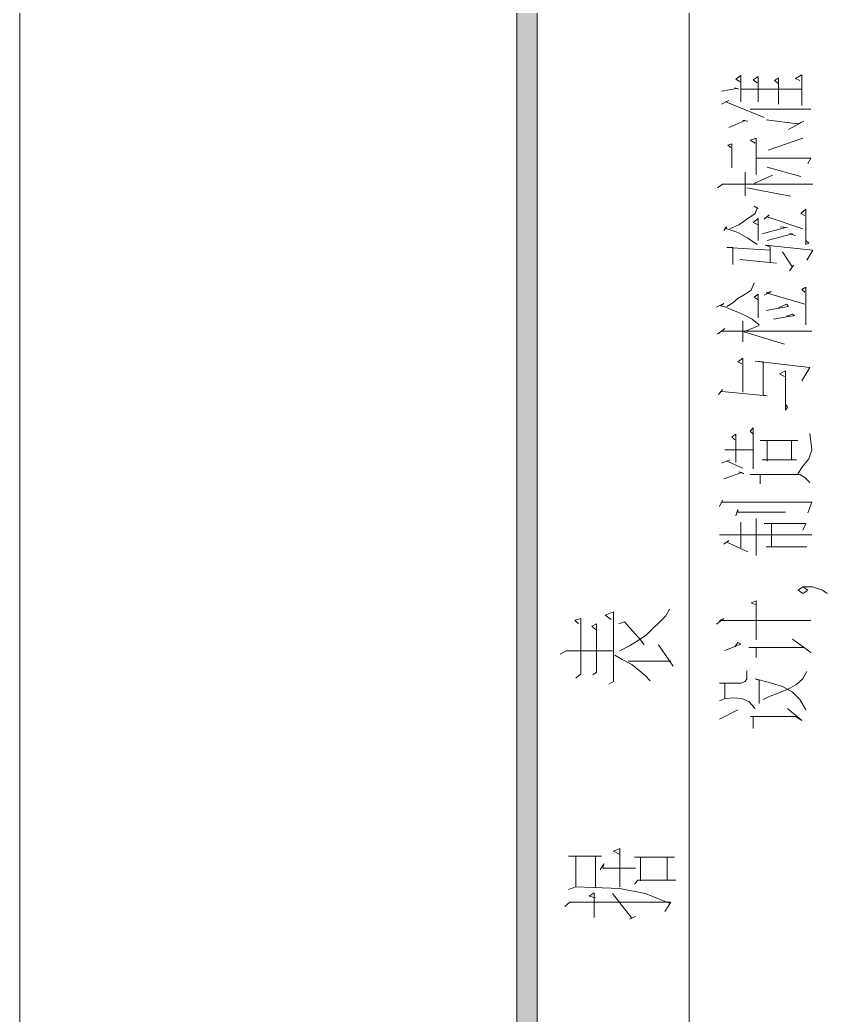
# Model space of a CAD drawing. Header units: millimetres. Extents: x 0 to 829, y 0 to 586.
# Drawn here: x 0 to 39.34, y 508.63 to 557.01 of the extents above; entities that cross this region are included whole.
import ezdxf

# ---------------------------------------------------------------- set-up
doc = ezdxf.new("R2010")
doc.units = ezdxf.units.MM

msp = doc.modelspace()

# ---------------------------------------------------------------- hatches: boundary and pattern name
h = msp.add_hatch(color=0)
h.dxf.hatch_style = 2
h.paths.add_polyline_path([(24.154694, 576.266028), (25.142472, 575.281778), (25.142472, 10.3505), (24.154694, 9.36625)])

# ---------------------------------------------------------------- linework, layer by layer
at = {"color": 0, "lineweight": 0}
for points in [[(0, 0), (0, 585.632278), (829.154778, 585.632278), (829.154778, 0)], [(24.154694, 576.266028), (25.142472, 575.281778), (25.142472, 10.3505), (24.154694, 9.36625)]]:
    msp.add_lwpolyline(points, close=True, dxfattribs=at)
for points in [[(32.536694, 575.772139), (32.536694, 427.887694)], [(35.055528, 553.025028), (35.055528, 554.302083), (34.808583, 554.129222), (35.055528, 553.991639)], [(35.055528, 553.645917), (38.011806, 553.645917), (38.011806, 552.852167), (38.011806, 554.333833), (37.715472, 554.160972), (37.913028, 554.058667)], [(35.891611, 553.025028), (35.891611, 554.266806), (35.644667, 554.093944), (35.842222, 553.956361)], [(36.879389, 552.919194), (36.879389, 554.19625), (36.681833, 554.058667), (36.879389, 553.921083)], [(34.117139, 553.540083), (34.857972, 553.677667), (34.759194, 553.712944), (34.95675, 553.645917)], [(34.117139, 552.919194), (34.462861, 553.092056), (34.314694, 553.025028), (36.187944, 552.263028)], [(35.4965, 552.679306), (38.456306, 552.679306)], [(34.462861, 551.779722), (35.253083, 552.125444), (35.154306, 552.125444), (35.397722, 552.093694)], [(37.36975, 551.677417), (38.110583, 552.093694), (37.81425, 551.952583), (36.286722, 552.160722)], [(35.792833, 549.504306), (35.792833, 551.264667), (35.4965, 551.158833), (35.743444, 551.02125)], [(36.3855, 550.675528), (38.061194, 551.264667)], [(34.611028, 549.81475), (34.611028, 550.9895), (34.413472, 550.918944), (34.561639, 550.816639)], [(35.792833, 550.298056), (38.456306, 550.298056), (38.308139, 550.022889)], [(35.253083, 548.467139), (35.253083, 549.606611)], [(36.336111, 549.850028), (37.962417, 549.402)], [(35.694056, 549.056278), (36.583056, 549.469028)], [(33.919583, 548.848139), (34.166528, 549.021), (38.555083, 549.021)], [(35.348333, 548.848139), (37.468528, 548.435389)], [(34.51225, 546.847889), (34.95675, 547.0525), (35.348333, 547.331194), (35.743444, 547.606361), (35.842222, 547.881528), (35.694056, 547.952083), (35.891611, 547.84625)], [(38.209361, 546.294028), (38.357528, 546.156444), (38.209361, 546.089417), (38.209361, 547.8145), (37.962417, 547.606361), (38.159972, 547.504056)], [(35.891611, 546.294028), (35.891611, 547.362944), (35.644667, 547.158333), (35.891611, 547.0525)], [(36.187944, 547.331194), (36.434889, 547.535806), (36.336111, 547.4335), (38.061194, 546.847889)], [(34.215917, 546.777333), (34.364083, 546.950194), (34.265306, 546.883167), (34.907361, 546.675028), (35.397722, 546.399861), (35.842222, 546.089417)], [(36.089167, 546.604472), (37.221583, 546.914917), (36.978167, 546.950194), (37.320361, 546.914917)], [(36.336111, 546.294028), (37.567306, 546.604472), (37.419139, 546.604472), (37.715472, 546.537444)], [(34.660417, 545.122806), (34.660417, 545.948306), (34.364083, 545.948306), (36.484278, 545.810722), (36.484278, 545.225111), (36.484278, 545.983583), (36.237333, 546.054139), (38.555083, 545.810722), (38.25875, 545.327417)], [(37.419139, 544.812361), (37.616694, 545.087528), (37.567306, 544.985222), (37.076944, 545.743694)], [(35.006139, 545.362694), (36.780611, 545.189833)], [(34.364083, 543.087278), (34.660417, 543.256611), (34.907361, 543.46475), (35.253083, 543.672889), (35.545889, 543.881028), (35.694056, 544.223222)], [(36.187944, 543.637611), (36.533667, 543.810472), (36.286722, 543.739917), (38.159972, 543.189583)], [(38.209361, 542.187694), (38.209361, 544.018611), (38.011806, 543.912778), (38.159972, 543.775194)], [(35.891611, 542.533417), (35.891611, 543.672889), (35.694056, 543.535306), (35.891611, 543.397722)], [(33.870194, 543.052), (34.215917, 543.224861), (34.06775, 543.119028), (34.314694, 543.052), (34.611028, 542.914417), (34.907361, 542.808583), (35.253083, 542.635722), (35.595278, 542.462861), (35.941, 542.187694)], [(36.286722, 542.879139), (37.36975, 543.087278), (37.270972, 543.189583), (36.879389, 543.016722)], [(35.154306, 541.358667), (35.154306, 542.360556)], [(36.632444, 542.462861), (37.666083, 542.635722), (37.567306, 542.706278), (37.270972, 542.603972)], [(33.919583, 541.739667), (34.265306, 542.014833), (34.117139, 541.87725), (38.505694, 541.87725)], [(37.175722, 541.256361), (35.203694, 541.841972), (35.941, 542.152417)], [(33.968972, 538.808083), (34.166528, 539.047972), (34.117139, 538.945667), (36.336111, 538.737528), (36.138556, 538.772806), (36.138556, 540.395583), (35.743444, 540.427333), (38.406917, 540.116889), (38.011806, 539.460722)], [(35.154306, 538.910389), (35.154306, 540.564917), (34.907361, 540.395583), (35.104917, 540.28975)], [(37.221583, 538.324778), (37.320361, 538.187194), (37.221583, 538.046083), (37.221583, 539.944028), (36.928778, 539.806444), (37.175722, 539.668861)], [(34.265306, 536.116389), (35.644667, 536.116389), (35.644667, 535.185056), (35.644667, 537.185306), (35.4965, 537.012444), (35.644667, 536.874861)], [(34.808583, 535.4955), (34.808583, 536.874861), (34.611028, 536.737278), (34.759194, 536.599694)], [(36.089167, 535.633083), (37.764861, 535.633083), (37.517917, 535.633083), (37.517917, 536.564417), (37.81425, 536.564417), (35.990389, 536.564417), (36.336111, 536.564417), (36.336111, 535.562528)], [(37.81425, 534.941639), (38.011806, 535.252083), (38.357528, 535.668361), (38.505694, 536.116389), (38.406917, 536.910139)], [(34.117139, 535.460222), (34.51225, 535.633083), (34.364083, 535.562528), (35.154306, 535.216806)], [(34.215917, 534.70175), (35.104917, 535.012194), (34.95675, 535.043944), (35.203694, 534.941639)], [(35.990389, 534.458333), (35.990389, 534.906361), (35.4965, 534.906361), (37.567306, 534.906361), (37.913028, 534.906361), (38.159972, 534.768778), (38.406917, 534.528889)], [(34.018361, 533.354139), (34.166528, 533.664583), (34.117139, 533.562278), (38.505694, 533.562278), (38.308139, 533.043694)], [(34.808583, 532.906111), (34.907361, 533.216556), (34.907361, 533.078972), (37.221583, 533.078972)], [(35.055528, 531.353889), (35.055528, 532.595667), (35.055528, 531.974778), (34.018361, 531.974778), (38.505694, 531.974778), (35.792833, 531.974778), (35.792833, 530.972889), (35.792833, 532.768528)], [(38.25875, 531.389167), (36.286722, 531.389167), (36.533667, 531.389167), (36.533667, 532.525111), (36.187944, 532.525111), (38.209361, 532.525111), (38.061194, 532.214667)], [(34.215917, 531.52675), (34.462861, 531.699611), (34.364083, 531.629056), (35.397722, 531.14575)], [(38.071778, 529.452417), (38.308139, 529.286611), (38.071778, 529.124333), (37.838944, 529.286611), (38.071778, 529.452417), (38.540972, 529.452417), (39.013694, 529.286611), (39.246528, 529.124333)], [(35.792833, 526.880667), (35.792833, 528.778611), (35.545889, 528.676306), (35.792833, 528.570472)], [(29.164139, 526.337389), (29.636861, 526.584333), (30.109583, 526.873611), (30.465889, 527.124083), (30.758694, 527.413361), (31.115, 527.744972), (31.411333, 528.03425), (31.587722, 528.365861)], [(27.033361, 525.010944), (27.269722, 525.219083), (27.269722, 527.910778), (26.973389, 527.826111), (27.153306, 527.660306)], [(28.631444, 524.721667), (28.867806, 524.845139), (28.867806, 528.242389), (28.451528, 528.076583), (28.747861, 527.868444)], [(33.870194, 527.639139), (34.215917, 527.914306), (34.018361, 527.812), (38.456306, 527.812)], [(27.862389, 525.17675), (28.038778, 525.300222), (28.038778, 527.660306), (27.802417, 527.536833), (27.978806, 527.371028)], [(29.104167, 527.660306), (29.4005, 527.744972), (30.169556, 526.873611), (30.345944, 526.626667)], [(38.456306, 526.259778), (37.567306, 526.915944)], [(31.764111, 525.5895), (31.055028, 526.626667)], [(34.265306, 526.362083), (35.055528, 526.672528), (34.907361, 526.743083), (34.759194, 526.534944)], [(35.792833, 526.016361), (35.792833, 526.499667), (35.447111, 526.499667), (38.159972, 526.499667)], [(26.264306, 526.171583), (26.560639, 526.337389), (28.807833, 526.337389)], [(28.927778, 526.12925), (29.280556, 525.921111), (29.753278, 525.674167), (30.109583, 525.384889), (30.405917, 525.134417), (30.642278, 524.887472)], [(29.576889, 525.839972), (31.647694, 525.839972)], [(34.265306, 524.051389), (34.265306, 524.774583), (34.018361, 524.774583), (35.055528, 524.774583), (35.253083, 524.845139), (35.348333, 524.982722), (35.348333, 525.363722)], [(35.941, 523.776222), (35.941, 524.912167), (35.743444, 524.982722), (36.3855, 524.809861), (37.076944, 524.601722), (37.567306, 524.326556), (37.913028, 523.980833), (38.209361, 523.465778)], [(36.138556, 523.980833), (36.434889, 524.118417), (36.83, 524.259528), (37.36975, 524.499417), (37.764861, 524.707556), (38.061194, 524.982722), (38.25875, 525.328444)], [(34.018361, 523.913806), (34.265306, 524.016111), (34.709806, 524.051389), (35.104917, 524.016111), (35.447111, 523.878528), (35.743444, 523.532806)], [(34.018361, 523.014222), (34.907361, 523.465778)], [(35.644667, 522.566194), (35.644667, 523.155333), (35.4965, 523.155333), (37.715472, 523.155333), (38.011806, 522.947194), (37.320361, 523.532806)], [(29.164139, 514.868583), (29.164139, 516.73125), (28.867806, 516.607778), (29.164139, 516.441972)], [(27.033361, 514.868583), (27.033361, 516.357306), (26.677056, 516.357306), (28.275139, 516.357306), (27.978806, 516.357306), (27.978806, 514.82625)], [(29.873222, 514.992056), (30.049611, 515.200194), (31.884056, 515.200194), (31.471306, 515.200194), (31.471306, 516.3185), (31.824083, 516.3185), (29.873222, 516.3185), (30.169556, 516.3185), (30.169556, 515.157861)], [(28.215167, 515.697611), (28.395083, 515.986889), (28.335111, 515.77875), (29.933194, 515.77875)], [(26.677056, 514.745111), (27.033361, 514.868583), (29.164139, 514.783917), (30.405917, 514.536972), (31.587722, 514.081889)], [(27.922361, 513.376333), (27.922361, 514.579306), (27.682472, 514.4135), (27.978806, 514.328833)], [(29.636861, 513.295194), (29.933194, 513.418667), (29.753278, 513.337528), (28.807833, 514.536972)], [(26.500667, 513.916083), (26.737028, 514.124222), (31.647694, 514.124222), (31.351361, 513.669139)]]:
    msp.add_lwpolyline(points, dxfattribs=at)

doc.saveas('drawing.dxf')
